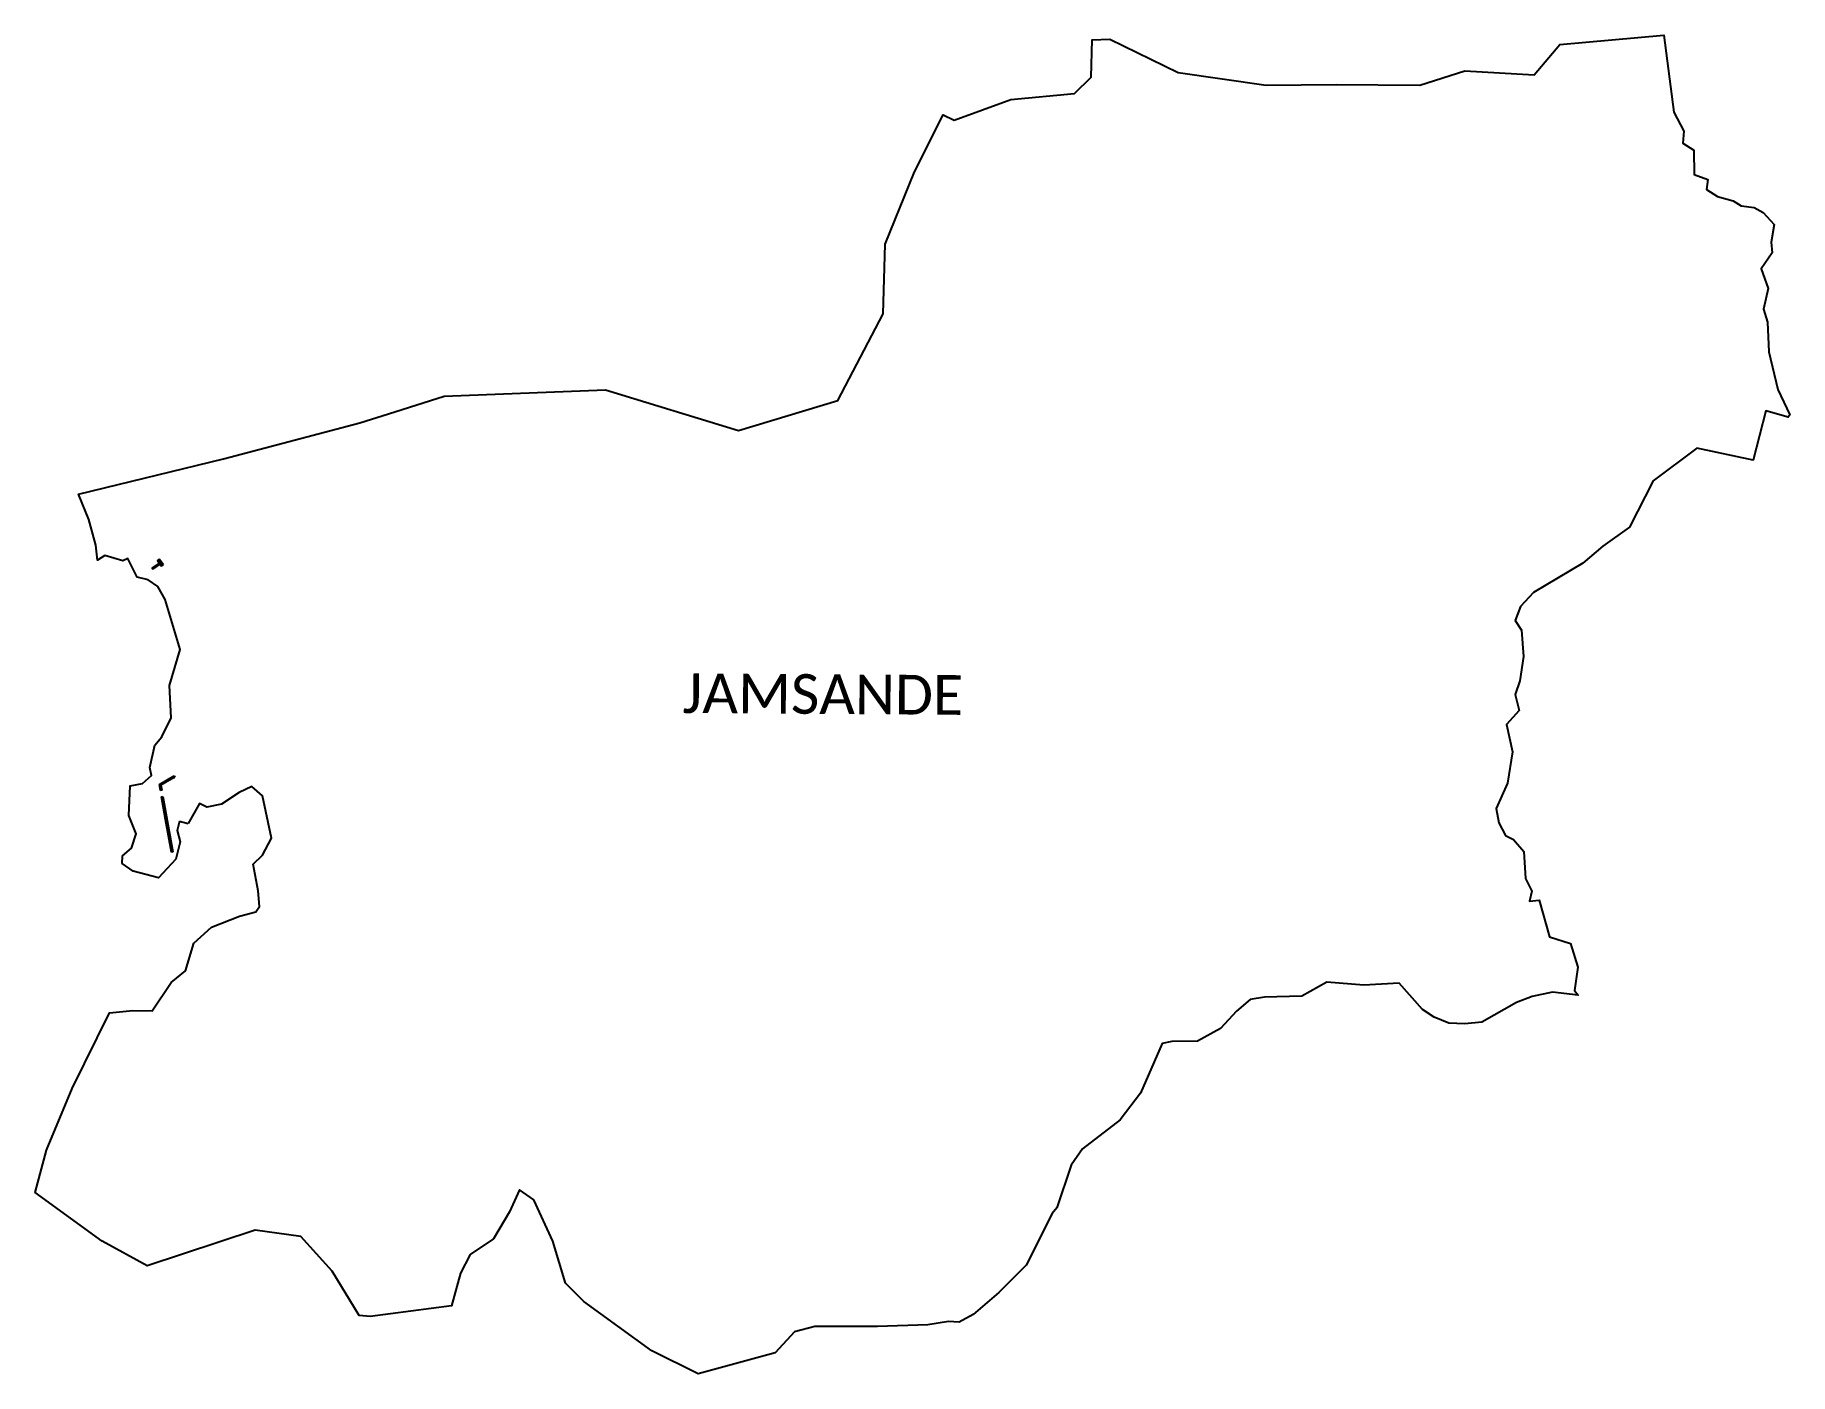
# Model space of a CAD drawing. Header units: metres. Extents: x 325786 to 333768, y 1808927 to 1815015.
import ezdxf

# ---------------------------------------------------------------- set-up
doc = ezdxf.new("R2010")
doc.units = ezdxf.units.M
doc.header["$MEASUREMENT"] = 0
for name, color, linetype in [('JETTY', 41, 'Continuous'), ('JETTY HATCH', 220, 'Continuous'), ('village', 3, 'Continuous'), ('VILLAGE NAME', 250, 'Continuous')]:
    doc.layers.add(name, color=color, linetype=linetype)
doc.styles.get("Standard").update_dxf_attribs({"font": 'arial.ttf'})

msp = doc.modelspace()

# ---------------------------------------------------------------- linework, layer by layer
at = {"layer": 'JETTY'}
for p, q in [((326350.9, 1812613.2), (326316.8, 1812591.2)), ((326316.8, 1812591.2), (326321.8, 1812586)), ((326321.8, 1812586), (326354.9, 1812608.8)), ((326350.9, 1812631.7), (326342.3, 1812625.8)), ((326342.3, 1812625.8), (326350.9, 1812613.2)), ((326369.3, 1812606), (326350.9, 1812631.7)), ((326354.9, 1812608.8), (326360.7, 1812599.6)), ((326360.7, 1812599.6), (326369.3, 1812606)), ((326351.5, 1811606.5), (326417.7, 1811646.2)), ((326421.1, 1811639.7), (326358.2, 1811603.4)), ((326417.7, 1811646.2), (326421.1, 1811639.7)), ((326355.6, 1811580.2), (326351.5, 1811606.5)), ((326361.8, 1811580.9), (326355.6, 1811580.2)), ((326358.2, 1811603.4), (326361.8, 1811580.9)), ((326361.1, 1811550.9), (326367.2, 1811551.8)), ((326379.7, 1811447.4), (326361.1, 1811550.9)), ((326367.2, 1811551.8), (326412.3, 1811300.6)), ((326405.8, 1811299.5), (326379.7, 1811447.4)), ((326412.3, 1811300.6), (326405.8, 1811299.5))]:
    msp.add_line(p, q, dxfattribs=at)
at = {"layer": 'JETTY HATCH', "linetype": 'Continuous'}
for p, q in [((326318.3, 1812589.6), (326325.7, 1812596.9)), ((326323.9, 1812587.5), (326318.8, 1812592.6)), ((326320.9, 1812586.9), (326340.5, 1812606.5)), ((326327, 1812589.7), (326322.1, 1812594.6)), ((326330.2, 1812591.8), (326325.3, 1812596.7)), ((326333.3, 1812594), (326328.5, 1812598.8)), ((326336.5, 1812596.1), (326331.8, 1812600.9)), ((326333.2, 1812593.9), (326359.3, 1812620)), ((326339.6, 1812598.3), (326335, 1812602.9)), ((326342.8, 1812600.4), (326338.2, 1812605)), ((326345.9, 1812602.6), (326341.4, 1812607.1)), ((326343, 1812624.9), (326347.4, 1812629.3)), ((326366.1, 1812603.6), (326343.3, 1812626.4)), ((326349.1, 1812604.8), (326344.7, 1812609.2)), ((326345.1, 1812621.7), (326352.7, 1812629.3)), ((326369.1, 1812605.9), (326346.4, 1812628.6)), ((326347.3, 1812618.5), (326354.9, 1812626.2)), ((326352.2, 1812606.9), (326347.9, 1812611.2)), ((326349.4, 1812615.4), (326357.1, 1812623.1)), ((326356.8, 1812623.6), (326349.6, 1812630.8)), ((326350.1, 1812605.5), (326361.5, 1812616.9)), ((326363.1, 1812601.4), (326350.3, 1812614.2)), ((326356.4, 1812606.5), (326363.7, 1812613.8)), ((326358.4, 1812603.2), (326365.9, 1812610.7)), ((326360.5, 1812600), (326368.2, 1812607.6)), ((326377.3, 1811614.4), (326396.1, 1811633.2)), ((326389.8, 1811621.7), (326409.3, 1811641.2)), ((326395.5, 1811624.9), (326390.5, 1811629.9)), ((326398.9, 1811626.9), (326393.9, 1811631.9)), ((326402.2, 1811628.8), (326397.2, 1811633.9)), ((326405.6, 1811630.8), (326400.5, 1811635.9)), ((326402.4, 1811628.9), (326418.4, 1811644.9)), ((326409, 1811632.7), (326403.8, 1811637.9)), ((326412.3, 1811634.6), (326407.1, 1811639.8)), ((326415.7, 1811636.6), (326410.4, 1811641.8)), ((326419, 1811638.5), (326413.7, 1811643.8)), ((326414.9, 1811636.1), (326420.2, 1811641.5)), ((326418.8, 1811644), (326417.1, 1811645.8)), ((326351.8, 1811604.8), (326356.4, 1811609.4)), ((326359.1, 1811597.7), (326351.8, 1811605)), ((326352.5, 1811600.3), (326369.6, 1811617.4)), ((326360.2, 1811591.3), (326352.7, 1811598.8)), ((326353.2, 1811595.7), (326358.6, 1811601)), ((326361.2, 1811585), (326353.7, 1811592.5)), ((326353.9, 1811591.1), (326359.3, 1811596.5)), ((326358.5, 1811603.6), (326354.1, 1811608)), ((326354.6, 1811586.5), (326360.1, 1811591.9)), ((326360.2, 1811580.7), (326354.7, 1811586.2)), ((326355.4, 1811581.9), (326360.8, 1811587.3)), ((326361.9, 1811605.5), (326357.4, 1811610)), ((326359.4, 1811580.6), (326361.5, 1811582.7)), ((326365.2, 1811607.5), (326360.7, 1811612)), ((326361.2, 1811550.6), (326361.6, 1811551)), ((326362, 1811546.1), (326367.3, 1811551.4)), ((326368.2, 1811546.2), (326363.1, 1811551.2)), ((326368.6, 1811609.4), (326364, 1811614)), ((326364.8, 1811607.2), (326382.9, 1811625.3)), ((326372, 1811611.4), (326367.3, 1811616)), ((326375.3, 1811613.3), (326370.6, 1811618)), ((326378.7, 1811615.2), (326374, 1811620)), ((326382, 1811617.2), (326377.3, 1811622)), ((326385.4, 1811619.1), (326380.6, 1811623.9)), ((326388.8, 1811621.1), (326383.9, 1811625.9)), ((326392.1, 1811623), (326387.2, 1811627.9)), ((326369.4, 1811539.7), (326361.8, 1811547.3)), ((326362.8, 1811541.6), (326368.1, 1811546.9)), ((326370.5, 1811533.2), (326363, 1811540.8)), ((326363.6, 1811537.1), (326368.9, 1811542.4)), ((326371.7, 1811526.8), (326364.1, 1811534.4)), ((326364.4, 1811532.6), (326369.7, 1811537.9)), ((326365.2, 1811528.1), (326370.5, 1811533.4)), ((326372.9, 1811520.3), (326365.3, 1811527.9)), ((326366, 1811523.6), (326371.3, 1811528.9)), ((326374, 1811513.8), (326366.4, 1811521.4)), ((326366.8, 1811519.1), (326372.1, 1811524.4)), ((326367.6, 1811514.6), (326372.9, 1811519.9)), ((326375.2, 1811507.4), (326367.6, 1811515)), ((326368.4, 1811510.1), (326373.7, 1811515.4)), ((326376.3, 1811500.9), (326368.7, 1811508.5)), ((326369.3, 1811505.6), (326374.5, 1811510.9)), ((326377.5, 1811494.5), (326369.9, 1811502.1)), ((326370.1, 1811501.1), (326375.3, 1811506.4)), ((326370.9, 1811496.6), (326376.2, 1811501.9)), ((326378.7, 1811488), (326371, 1811495.6)), ((326371.7, 1811492.1), (326377, 1811497.4)), ((326379.8, 1811481.5), (326372.2, 1811489.1)), ((326372.5, 1811487.6), (326377.8, 1811492.9)), ((326373.3, 1811483.1), (326378.6, 1811488.4)), ((326381, 1811475.1), (326373.4, 1811482.7)), ((326374.1, 1811478.6), (326379.4, 1811483.9)), ((326382.1, 1811468.6), (326374.5, 1811476.2)), ((326374.9, 1811474.1), (326380.2, 1811479.4)), ((326375.7, 1811469.6), (326381, 1811474.9)), ((326383.3, 1811462.1), (326375.7, 1811469.8)), ((326376.5, 1811465.1), (326381.8, 1811470.4)), ((326384.5, 1811455.7), (326376.8, 1811463.3)), ((326377.3, 1811460.6), (326382.6, 1811466)), ((326385.6, 1811449.2), (326378, 1811456.8)), ((326378.1, 1811456.1), (326383.4, 1811461.5)), ((326378.9, 1811451.6), (326384.2, 1811457)), ((326386.8, 1811442.7), (326379.1, 1811450.4)), ((326379.7, 1811447.1), (326385, 1811452.5)), ((326387.9, 1811436.3), (326380.3, 1811443.9)), ((326380.5, 1811442.6), (326385.8, 1811448)), ((326381.3, 1811438.1), (326386.6, 1811443.5)), ((326389.1, 1811429.8), (326381.4, 1811437.5)), ((326382.1, 1811433.6), (326387.5, 1811439)), ((326390.3, 1811423.3), (326382.6, 1811431.1)), ((326382.9, 1811429.1), (326388.3, 1811434.5)), ((326383.7, 1811424.6), (326389.1, 1811430)), ((326391.4, 1811416.9), (326383.7, 1811424.6)), ((326384.5, 1811420.1), (326389.9, 1811425.5)), ((326392.6, 1811410.4), (326384.8, 1811418.2)), ((326385.3, 1811415.6), (326390.7, 1811421)), ((326393.7, 1811404), (326386, 1811411.7)), ((326386.1, 1811411.1), (326391.5, 1811416.5)), ((326386.9, 1811406.6), (326392.3, 1811412)), ((326394.9, 1811397.5), (326387.1, 1811405.3)), ((326387.7, 1811402.1), (326393.1, 1811407.5)), ((326396.1, 1811391), (326388.2, 1811398.9)), ((326388.5, 1811397.6), (326393.9, 1811403)), ((326389.3, 1811393), (326394.7, 1811398.5)), ((326397.2, 1811384.6), (326389.4, 1811392.4)), ((326390.1, 1811388.5), (326395.5, 1811394)), ((326390.8, 1811384), (326396.3, 1811389.5)), ((326398.4, 1811378.1), (326390.5, 1811386)), ((326391.6, 1811379.5), (326397.1, 1811385)), ((326399.6, 1811371.6), (326391.6, 1811379.5)), ((326392.4, 1811375), (326398, 1811380.5)), ((326400.7, 1811365.2), (326392.8, 1811373.1)), ((326393.2, 1811370.5), (326398.8, 1811376)), ((326401.9, 1811358.7), (326393.9, 1811366.7)), ((326394, 1811366), (326399.6, 1811371.5)), ((326394.8, 1811361.5), (326400.4, 1811367)), ((326403, 1811352.2), (326395, 1811360.2)), ((326395.6, 1811357), (326401.2, 1811362.5)), ((326404.2, 1811345.8), (326396.2, 1811353.8)), ((326396.4, 1811352.5), (326402, 1811358.1)), ((326397.2, 1811348), (326402.8, 1811353.6)), ((326405.4, 1811339.3), (326397.3, 1811347.3)), ((326398, 1811343.5), (326403.6, 1811349.1)), ((326406.5, 1811332.8), (326398.5, 1811340.9)), ((326398.8, 1811339), (326404.4, 1811344.6)), ((326399.6, 1811334.4), (326405.2, 1811340.1)), ((326407.7, 1811326.4), (326399.6, 1811334.5)), ((326400.4, 1811329.9), (326406, 1811335.6)), ((326408.8, 1811319.9), (326400.7, 1811328)), ((326401.2, 1811325.4), (326406.8, 1811331.1)), ((326410, 1811313.5), (326401.9, 1811321.6)), ((326402, 1811320.9), (326407.6, 1811326.6)), ((326402.8, 1811316.4), (326408.4, 1811322.1)), ((326411.2, 1811307), (326403, 1811315.2)), ((326403.6, 1811311.9), (326409.3, 1811317.6)), ((326404.4, 1811307.4), (326410.1, 1811313.1)), ((326412.3, 1811300.6), (326404.1, 1811308.7)), ((326405.2, 1811302.9), (326410.9, 1811308.6)), ((326407.7, 1811299.8), (326405.3, 1811302.3)), ((326407.3, 1811299.7), (326411.7, 1811304.1))]:
    msp.add_line(p, q, dxfattribs=at)
at = {"layer": 'village'}
msp.add_lwpolyline([(326442.7, 1811439.8), (326482.4, 1811429.7)], dxfattribs=at)
at = {"layer": 'village', "color": 3, "true_color": 0x00ff00}
for points in [[(326442.7, 1811439.8, 0), (326432.5, 1811398.4, 0), (326445.7, 1811346.8, 0), (326425.8, 1811267.4, 0), (326347.4, 1811182.4, 0), (326231.9, 1811212.2, 0), (326181.7, 1811247.9, 0), (326183.1, 1811282.3, 0), (326224, 1811317.1, 0), (326245.8, 1811382.7, 0), (326212.3, 1811466.7, 0), (326217.9, 1811601, 0), (326274.6, 1811611.9, 0), (326315.1, 1811647.9, 0), (326307.6, 1811684.9, 0), (326330.7, 1811786.5, 0), (326361.8, 1811823.1, 0), (326404.3, 1811909.8, 0), (326396.7, 1812057.2, 0), (326445.2, 1812220.5, 0), (326377.5, 1812448.6, 0), (326344.3, 1812506.8, 0), (326299.7, 1812538.2, 0), (326250.3, 1812549.6, 0), (326207.3, 1812634.3, 0), (326184.3, 1812624.9, 0), (326103.1, 1812648, 0), (326069.5, 1812627.9, 0), (326061.8, 1812696.2, 0), (326029.7, 1812812.5, 0), (325983.1, 1812927.6, 0), (326643.2, 1813087.6, 0), (327263, 1813252.2, 0), (327393.6, 1813293.3, 0), (327646.2, 1813372.9, 0), (328380.4, 1813401.2, 0), (328985.4, 1813217.6, 0), (329437.4, 1813352.9, 0), (329644, 1813747.1, 0), (329652.6, 1814064.1, 0), (329786.2, 1814393.1, 0), (329916.2, 1814652.2, 0), (329967.2, 1814628.3, 0), (330225.1, 1814722.8, 0), (330513.4, 1814749.1, 0), (330589.4, 1814823.4, 0), (330594, 1814992.9, 0), (330675.1, 1814996.6, 0), (330986.2, 1814845.3, 0), (331385.9, 1814787.6, 0), (331704.1, 1814790.9, 0), (332085.4, 1814787.3, 0), (332289.4, 1814853.3, 0), (332604.8, 1814834.2, 0), (332721.2, 1814972.2, 0), (333195.4, 1815015.1, 0), (333239.7, 1814664.9, 0), (333285.2, 1814578.1, 0), (333281, 1814523.3, 0), (333330.7, 1814492.5, 0), (333332.6, 1814381.5, 0), (333394.3, 1814358.1, 0), (333389.5, 1814312.6, 0), (333439, 1814281.6, 0), (333510.1, 1814262.1, 0), (333547.1, 1814238.8, 0), (333606.4, 1814231.5, 0), (333647.4, 1814208.9, 0), (333696.9, 1814153.5, 0), (333682.4, 1814072.7, 0), (333687.1, 1814024.9, 0), (333637.8, 1813951.6, 0), (333669.6, 1813863.2, 0), (333648.4, 1813769.1, 0), (333666.4, 1813709.8, 0)], [(333666.4, 1813709.8, 0), (333673, 1813574.7, 0), (333713.7, 1813403.2, 0), (333768.3, 1813288.8, 0), (333760.8, 1813277.3, 0), (333658.3, 1813305.8, 0), (333600.8, 1813081.6, 0), (333345.5, 1813137.1, 0), (333145.6, 1812988.3, 0), (333038.2, 1812777.7, 0), (332917.5, 1812690.8, 0), (332826.3, 1812613.4, 0), (332602.3, 1812480.3, 0), (332543.2, 1812417.1, 0), (332518.7, 1812353, 0), (332547.4, 1812309.5, 0), (332557.1, 1812189.7, 0), (332539.8, 1812077.8, 0), (332519.2, 1812016.2, 0), (332536.3, 1811943.7, 0), (332479.4, 1811880.6, 0), (332506, 1811755.3, 0), (332483.9, 1811613.7, 0), (332432.1, 1811497.5, 0), (332444.5, 1811433.3, 0), (332474.8, 1811374.4, 0), (332511.3, 1811356.4, 0), (332557.4, 1811302.9, 0), (332565.1, 1811179.3, 0), (332594.9, 1811122.5, 0), (332583.2, 1811076.7, 0), (332628.1, 1811080.9, 0), (332674.6, 1810914, 0), (332770.1, 1810884.4, 0), (332803.4, 1810776, 0), (332787.9, 1810670.5, 0), (332805, 1810649.5, 0), (332688.1, 1810662.1, 0), (332595.6, 1810643.3, 0), (332524.1, 1810615.7, 0), (332366.5, 1810525.7, 0), (332290.1, 1810518.1, 0), (332217.5, 1810521.9, 0), (332150.8, 1810548.2, 0), (332097.5, 1810583.6, 0), (331990.1, 1810703.9, 0), (331829.4, 1810694.5, 0), (331662.1, 1810708, 0), (331547.7, 1810644.2, 0), (331377.9, 1810640.1, 0), (331312.7, 1810629.6, 0), (331250.4, 1810576.8, 0), (331178, 1810497.7, 0), (331074, 1810439.2, 0), (330956.4, 1810438.1, 0), (330912.1, 1810428.6, 0), (330814.9, 1810202.9, 0), (330722, 1810081.8, 0), (330550.7, 1809949.5, 0), (330499.1, 1809875.9, 0), (330433.1, 1809681.9, 0), (330412.3, 1809655.5, 0), (330294.3, 1809420.5, 0), (330169.1, 1809296, 0), (330052.7, 1809197.3, 0), (329989, 1809161.4, 0), (329940.7, 1809165.1, 0), (329846.8, 1809149.6, 0), (329617.6, 1809142.8, 0), (329332.1, 1809142.8, 0), (329240.1, 1809117.3, 0), (329152.7, 1809022.9, 0), (328801.9, 1808926.6, 0), (328591.1, 1809031.7, 0), (328282.3, 1809255.5, 0), (328199.2, 1809339.9, 0), (328140.7, 1809530.5, 0), (328054.7, 1809718.3, 0), (327989.6, 1809763.8, 0), (327943.3, 1809663.3, 0), (327870.5, 1809540.1, 0), (327764.7, 1809470.3, 0), (327720.9, 1809385.1, 0), (327679.4, 1809235.6, 0), (327309.3, 1809187.2, 0), (327260.1, 1809192.3, 0), (327136.8, 1809394, 0), (326994.9, 1809551.7, 0), (326786.2, 1809580.4, 0), (326295.5, 1809417.3, 0), (326091.6, 1809530.7, 0), (325785.8, 1809750.8, 0), (325837.4, 1809943.4, 0), (325955, 1810223.9, 0), (326123.6, 1810568.3, 0), (326231, 1810578.9, 0), (326318.8, 1810578.2, 0), (326405.5, 1810706, 0), (326469.7, 1810759.1, 0), (326507.7, 1810886, 0), (326588.4, 1810958.2, 0), (326716.1, 1811008.2, 0), (326790.1, 1811028.6, 0), (326806.6, 1811052.2, 0), (326800.8, 1811122.8, 0), (326778, 1811244.1, 0), (326819.8, 1811285.5, 0), (326861.4, 1811363.4, 0), (326819.7, 1811554.8, 0), (326771.1, 1811597.3, 0), (326713.4, 1811570.2, 0), (326633.7, 1811517.1, 0), (326567, 1811503.6, 0), (326533.8, 1811521.3, 0), (326482.4, 1811429.7, 0)]]:
    msp.add_polyline3d(points, dxfattribs=at)

# ---------------------------------------------------------------- texts
at = {"layer": 'VILLAGE NAME', "insert": (328732, 1812112.6), "char_height": 180.345, "attachment_point": 1, "rotation": 359.61391}
msp.add_mtext_dynamic_manual_height_columns('{\\fCalibri|b0|i0|c0|p34;JAMSANDE}', width=1779.605, gutter_width=901.7, heights=[0], dxfattribs=at)

doc.saveas('drawing.dxf')
